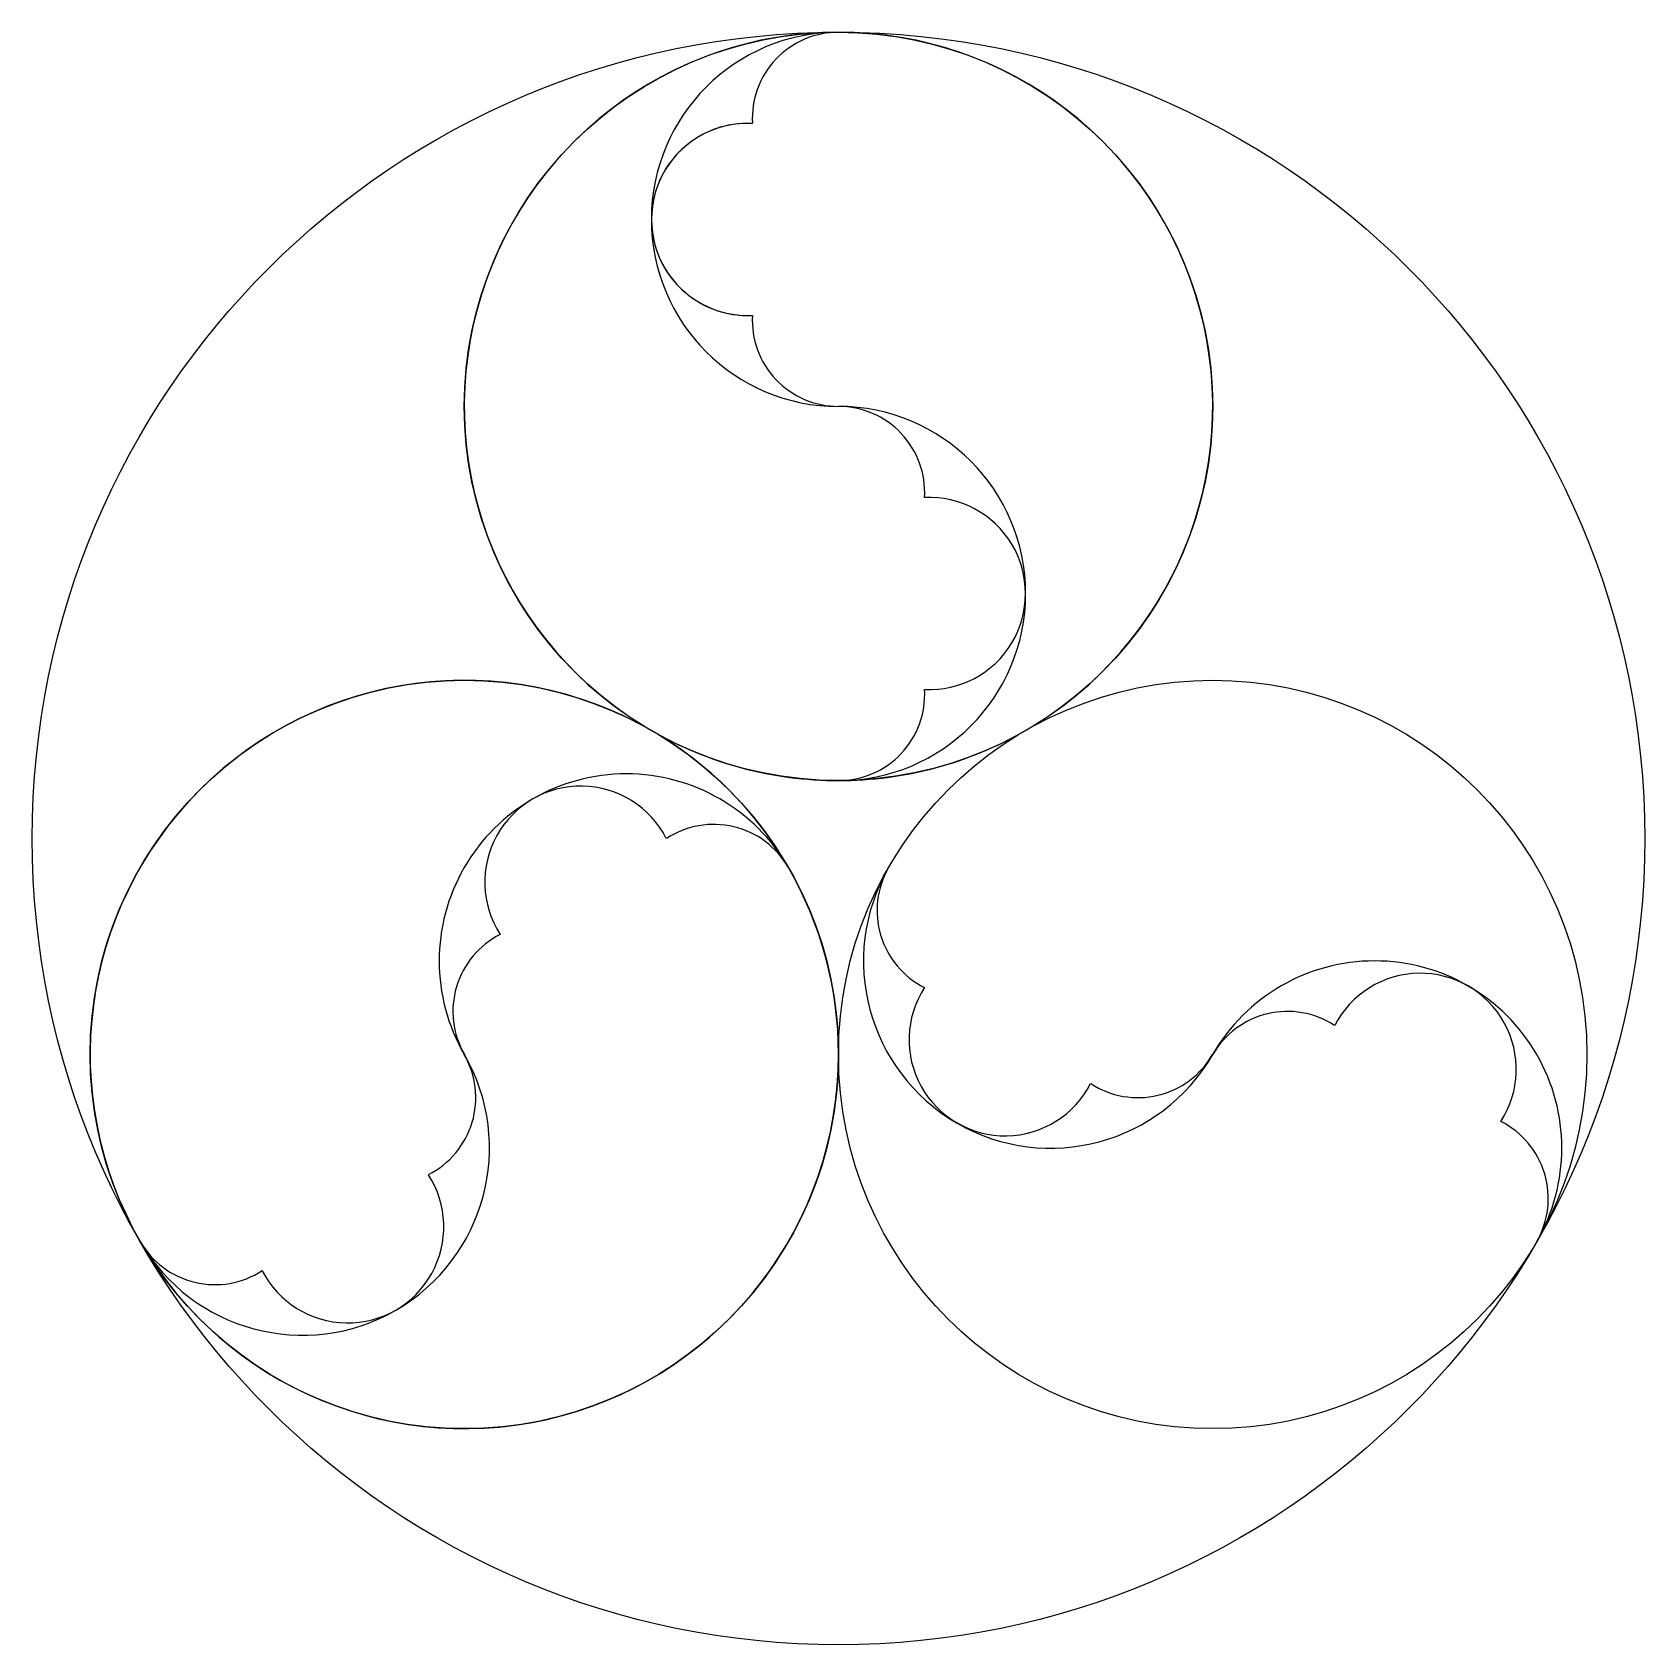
# Model space of a CAD drawing. Extents: x -61 to 61, y -61 to 61.
import ezdxf

# ---------------------------------------------------------------- set-up
doc = ezdxf.new("R2010")
doc.units = 0
doc.layers.add('MODELSKETCH_VISIBLE', color=7, linetype='CONTINUOUS')

msp = doc.modelspace()

# ---------------------------------------------------------------- linework, layer by layer
at = {"layer": 'MODELSKETCH_VISIBLE'}
for centre, radius in [((0, 32.83), 28.43), ((0, 0), 61.26), ((-28.43, -16.41), 28.43), ((28.43, -16.41), 28.43)]:
    msp.add_circle(centre, radius, dxfattribs=at)
for centre, radius, start, end in [((0, 32.83), 28.43, 90, 240), ((0, 47.04), 14.22, 90, 270), ((0, 47.04), 14.22, 90, 180), ((0, 54.71), 6.55, 90, 183.2085), ((0, 54.71), 6.55, 90, 183.2085), ((0, 32.83), 28.43, 300, 90), ((-6.91, 47.04), 7.3, 87.1135, 272.8865), ((-6.91, 47.04), 7.3, 87.1135, 180), ((-6.91, 47.04), 7.3, 180, 272.8865), ((0, 47.04), 14.22, 180, 270), ((0, 39.38), 6.55, 176.7915, 270), ((0, 39.38), 6.55, 176.7915, 270), ((0, 18.61), 14.22, 270, 90), ((0, 26.28), 6.55, 356.7915, 90), ((0, 18.61), 14.22, 270, 90), ((0, 18.61), 14.22, 270, 90), ((6.91, 18.61), 7.3, 267.1135, 92.8865), ((-28.43, -16.41), 28.43, 60, 210), ((0, 10.95), 6.55, 270, 3.2085), ((0, 32.83), 28.43, 240, 270), ((-28.43, -16.41), 28.43, 0, 60), ((0, 32.83), 28.43, 270, 300), ((-16.12, -9.31), 14.22, 30, 210), ((-19.58, -3.32), 7.3, 27.1135, 212.8865), ((-9.48, -5.48), 6.55, 30, 123.2085), ((16.12, -9.31), 14.22, 150, 330), ((9.48, -5.48), 6.55, 150, 243.2085), ((-22.75, -13.14), 6.55, 116.7915, 210), ((40.74, -23.52), 14.22, 330, 150), ((44.2, -17.54), 7.3, 327.1135, 152.8865), ((12.66, -15.29), 7.3, 147.1135, 332.8865), ((34.11, -19.69), 6.55, 56.7915, 150), ((-40.74, -23.52), 14.22, 210, 30), ((-28.43, -16.41), 28.43, 210, 0), ((-34.11, -19.69), 6.55, 296.7915, 30), ((22.75, -13.14), 6.55, 236.7915, 330), ((47.38, -27.35), 6.55, 330, 63.2085), ((-37.29, -29.51), 7.3, 207.1135, 32.8865), ((-47.38, -27.35), 6.55, 210, 303.2085)]:
    msp.add_arc(centre, radius, start, end, dxfattribs=at)

doc.saveas('drawing.dxf')
